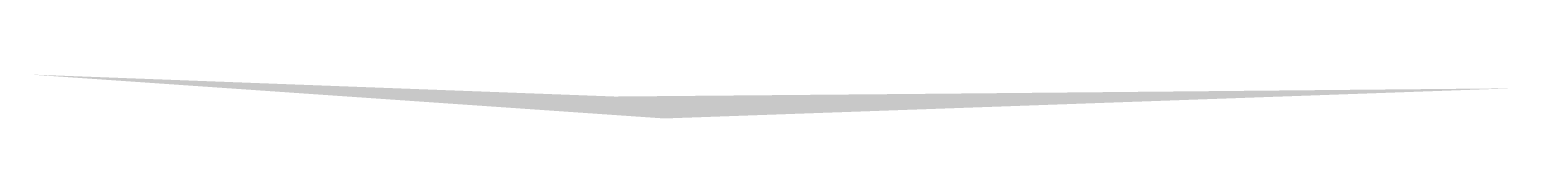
# Model space of a CAD drawing. Extents: x -8.8 to 11.6, y -0.2 to 0.4.
import ezdxf

# ---------------------------------------------------------------- set-up
doc = ezdxf.new("R2010")
doc.units = 0
doc.layers.get('0').update_dxf_attribs({"linetype": 'CONTINUOUS'})

msp = doc.modelspace()

# ---------------------------------------------------------------- linework, layer by layer
for points in [[(-8.788, 0.449), (-0.756, 0.147), (-0.077, -0.154), (3.618, 0.185)], [(-0.077, -0.154), (3.618, 0.185), (11.575, 0.26)]]:
    msp.add_solid(points)

doc.saveas('drawing.dxf')
